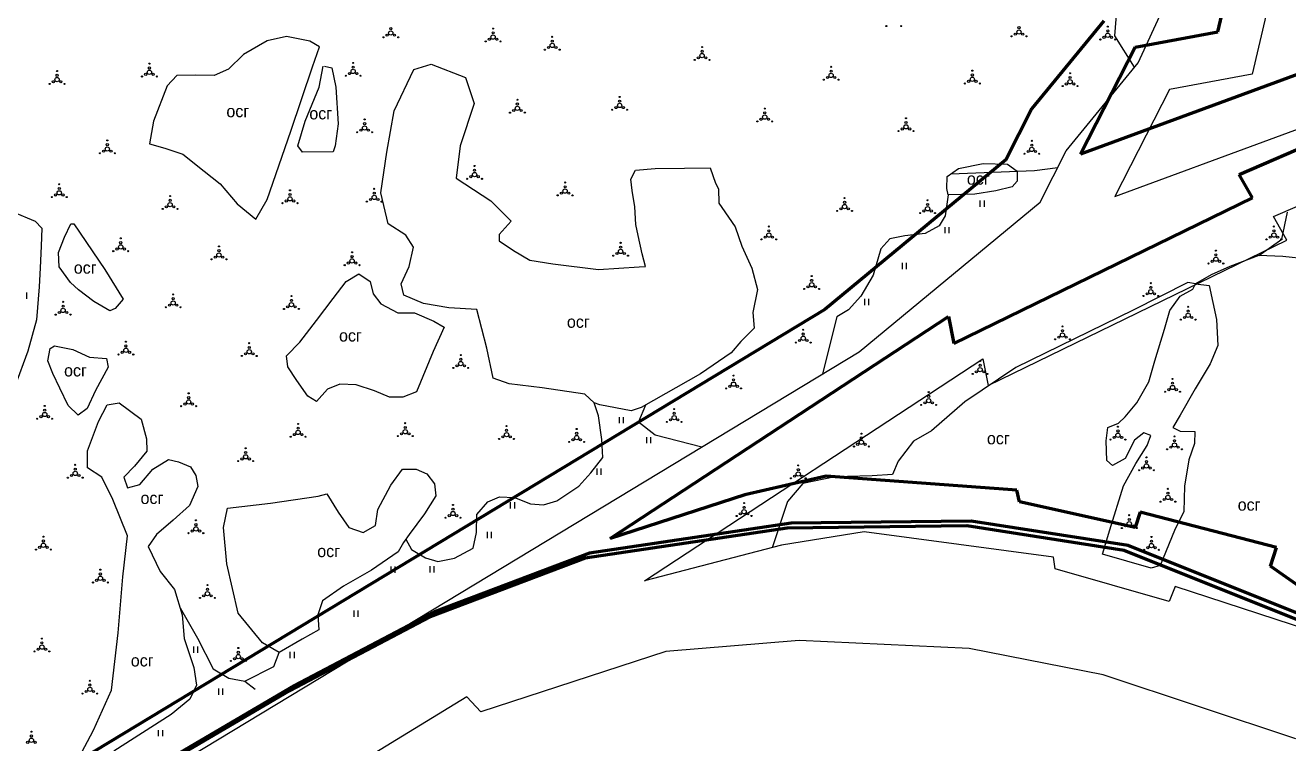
# Model space of a CAD drawing. Header units: millimetres. Extents: x 1378883 to 1389513, y 5662980 to 5673292.
# Drawn here: x 1379987 to 1380724, y 5669443 to 5669863 of the extents above; entities that cross this region are included whole.
import ezdxf

# ---------------------------------------------------------------- set-up
doc = ezdxf.new("R2010")
doc.units = ezdxf.units.MM
doc.layers.add('_5Інше', color=252, linetype='Continuous', lineweight=25)
for name, color, linetype in [('вулиці', 7, 'Continuous'), ('ВулНазва', 7, 'Continuous'), ('КартаСкан', 252, 'Continuous'), ('межа по генплану', 7, 'Continuous'), ('район', 6, 'Continuous')]:
    doc.layers.add(name, color=color, linetype=linetype)
picture_1 = doc.add_image_def('image1.tif', size_in_pixel=(29607, 29619))

# ---------------------------------------------------------------- blocks, each defined once
blk = doc.blocks.new('ЛвЗд')
at = {"layer": '_5Інше', "color": 204, "linetype": 'Continuous'}
for points in [[(43805, 27740), (43778.304, 27628.895)], [(43711.676, 27635.848), (43756.124, 27730.869)], [(43669.485, 27584.824), (43711.676, 27635.848)], [(43697.596, 27557.943), (43886.079, 27626.153)], [(43778.304, 27628.895), (43729.906, 27620.294)], [(43729.906, 27620.294), (43697.596, 27557.943)], [(43790.224, 27545.67), (43942, 27610)], [(43654.064, 27554.924), (43669.485, 27584.824)], [(43547.933, 27468.27), (43654.064, 27554.924)], [(43797.962, 27531.943), (43790.224, 27545.67)], [(43623, 27448), (43797.962, 27531.943)], [(42747.277, 26990.674), (43547.933, 27468.27)], [(43421.619, 27335.262), (43619.963, 27463.677)], [(43619.963, 27463.677), (43623, 27448)], [(43550.062, 27363.153), (43501.856, 27355.539)], [(43660.555, 27347.657), (43550.062, 27363.153)], [(43501.856, 27355.539), (43421.619, 27335.262)], [(43661.574, 27340.773), (43660.555, 27347.657)], [(43727.969, 27321.342), (43661.574, 27340.773)], [(43731.602, 27330.166), (43727.969, 27321.342)], [(43809.546, 27304.251), (43731.602, 27330.166)], [(43511.888, 27299.942), (43433.898, 27293.9)], [(43611.006, 27294.673), (43511.888, 27299.942)], [(43433.898, 27293.9), (43325.647, 27259.345)], [(43689.204, 27278.74), (43611.006, 27294.673)], [(43801.483, 27240.789), (43689.204, 27278.74)], [(43317.59, 27268.207), (43144.135, 27163.466)], [(43325.647, 27259.345), (43317.59, 27268.207)]]:
    blk.add_lwpolyline(points, dxfattribs=at)

msp = doc.modelspace()

# ---------------------------------------------------------------- linework, layer by layer
at = {"layer": 'вулиці', "color": 7}
for p, q in [((1380544.26, 5669756.82), (1380544.26, 5669760.42)), ((1380546.66, 5669756.82), (1380546.66, 5669760.42)), ((1380523.77, 5669741.38), (1380523.77, 5669744.98)), ((1380526.17, 5669741.38), (1380526.17, 5669744.98)), ((1380498.75, 5669720.4), (1380498.75, 5669724)), ((1380501.15, 5669720.4), (1380501.15, 5669724)), ((1379987.49, 5669703.13), (1379987.49, 5669706.73)), ((1380476.83, 5669699.42), (1380476.83, 5669703.02)), ((1380479.23, 5669699.42), (1380479.23, 5669703.02)), ((1380333.52, 5669630.44), (1380333.52, 5669634.04)), ((1380335.92, 5669630.44), (1380335.92, 5669634.04)), ((1380349.53, 5669618.82), (1380349.53, 5669622.42)), ((1380351.93, 5669618.82), (1380351.93, 5669622.42)), ((1380320.49, 5669600.42), (1380320.49, 5669604.02)), ((1380322.89, 5669600.42), (1380322.89, 5669604.02)), ((1380270, 5669580.69), (1380270, 5669584.29)), ((1380272.4, 5669580.69), (1380272.4, 5669584.29)), ((1380256.47, 5669563.38), (1380256.47, 5669566.98)), ((1380258.87, 5669563.38), (1380258.87, 5669566.98)), ((1380200.17, 5669543.14), (1380200.17, 5669546.74)), ((1380202.57, 5669543.14), (1380202.57, 5669546.74)), ((1380222.95, 5669543.38), (1380222.95, 5669546.98)), ((1380225.35, 5669543.38), (1380225.35, 5669546.98)), ((1380178.57, 5669517.54), (1380178.57, 5669521.14)), ((1380180.97, 5669517.54), (1380180.97, 5669521.14)), ((1380084.93, 5669496.5), (1380084.93, 5669500.1)), ((1380087.33, 5669496.5), (1380087.33, 5669500.1)), ((1380141.31, 5669493.35), (1380141.31, 5669496.95)), ((1380143.71, 5669493.35), (1380143.71, 5669496.95)), ((1380099.63, 5669472.01), (1380099.63, 5669475.61)), ((1380102.03, 5669472.01), (1380102.03, 5669475.61)), ((1380064.47, 5669447.75), (1380064.47, 5669451.35)), ((1380066.87, 5669447.75), (1380066.87, 5669451.35))]:
    msp.add_line(p, q, dxfattribs=at)
at = {"layer": 'вулиці', "color": 7, "lineweight": -2}
for points in [[(1380634.32, 5669838.26), (1380622.83, 5669856.62), (1380623.93, 5669871.18), (1380623.38, 5669884.09), (1380620.91, 5669903.32), (1380622.01, 5669920.63), (1380628.06, 5669935.46), (1380637.96, 5669938.48), (1380651.71, 5669939.86), (1380680.06, 5669935.61)], [(1380069.4, 5669827.46), (1380061.53, 5669806.84), (1380059.09, 5669793.55), (1380068.05, 5669791.11), (1380078.64, 5669787.58), (1380091.13, 5669777.54), (1380100.36, 5669770.22), (1380110.41, 5669758.55), (1380121.27, 5669749.6), (1380127.79, 5669761), (1380141.64, 5669800.87), (1380154.41, 5669838.58), (1380158.48, 5669850.25), (1380152.78, 5669853.5), (1380139.2, 5669856.22), (1380127.79, 5669853.77), (1380113.94, 5669845.64), (1380105.25, 5669837.23), (1380096.83, 5669833.43), (1380086.24, 5669833.7), (1380075.11, 5669833.43), (1380069.4, 5669827.46)], [(1380161.23, 5669838.84), (1380165.58, 5669838.02), (1380168.02, 5669826.63), (1380169.38, 5669805.2), (1380167.48, 5669792.45), (1380166.39, 5669788.92), (1380148.47, 5669788.65), (1380145.75, 5669792.45), (1380150.1, 5669806.83), (1380158.24, 5669826.63), (1380160.55, 5669838.96)], [(1380208.91, 5669562.84), (1380212.21, 5669556.84), (1380220.29, 5669551.92), (1380227.49, 5669549.82), (1380237.15, 5669551.75), (1380248.21, 5669557.54), (1380250.14, 5669566.66), (1380250.32, 5669577.18), (1380256.64, 5669584.55), (1380263.49, 5669587.53), (1380272.27, 5669587.01), (1380281.58, 5669583.5), (1380289.3, 5669582.8), (1380297.03, 5669585.25), (1380309.91, 5669593.75), (1380316.76, 5669601.47), (1380323.79, 5669610.42), (1380323.26, 5669620.94), (1380321.33, 5669634.8), (1380318.87, 5669642.34), (1380313.43, 5669647.48), (1380288.38, 5669651.16), (1380269.22, 5669653.37), (1380259.88, 5669656.81), (1380256.2, 5669674.23), (1380250.29, 5669696.88), (1380233.84, 5669697.86), (1380219.1, 5669700.32), (1380207.56, 5669705.22), (1380206.08, 5669711.85), (1380210.75, 5669721.91), (1380213.2, 5669733.2), (1380208.78, 5669740.31), (1380198.44, 5669746.91), (1380194.26, 5669765.01), (1380197.74, 5669788.69), (1380201.93, 5669812.84), (1380213.43, 5669836.87), (1380223.53, 5669840), (1380243.75, 5669832.34), (1380248.63, 5669817.02), (1380240.61, 5669792.3), (1380238.17, 5669773.5), (1380258.39, 5669760.28), (1380270.23, 5669748.44), (1380270.23, 5669748.44), (1380263.35, 5669740.65), (1380263.35, 5669736.86), (1380271.66, 5669731.26), (1380281.24, 5669725.67), (1380294.61, 5669723.5), (1380321.36, 5669720.25), (1380345.03, 5669721.69), (1380348.83, 5669721.87), (1380346.84, 5669729.28), (1380344.49, 5669740.11), (1380343.05, 5669746.43), (1380342.52, 5669756.83), (1380341.07, 5669766.22), (1380340.17, 5669772.89), (1380342.88, 5669778.13), (1380354.45, 5669779.21), (1380371.62, 5669779.39), (1380386.44, 5669779.57), (1380389.69, 5669770.55), (1380391.32, 5669767.3), (1380391.5, 5669758.99), (1380393.3, 5669756.47), (1380401.13, 5669745.2), (1380404.92, 5669733.83), (1380410.88, 5669721.01), (1380414.14, 5669708.55), (1380411.43, 5669695.19), (1380412.18, 5669685.87), (1380404.4, 5669678.11), (1380398.8, 5669671.61), (1380380.91, 5669659.33), (1380346.18, 5669639.59), (1380340.4, 5669637.78), (1380322.15, 5669641.21), (1380318.87, 5669642.34)], [(1380524.9, 5669774.49), (1380531.58, 5669779.21), (1380545.91, 5669782.14), (1380560.08, 5669781.65), (1380565.78, 5669777.58), (1380565.78, 5669771.73), (1380562.85, 5669768.47), (1380553.4, 5669766.19), (1380541.02, 5669764.24), (1380525.55, 5669763.75), (1380524.74, 5669767.5), (1380524.9, 5669774.49)], [(1380526.98, 5669775.96), (1380575.88, 5669778), (1380589.52, 5669779.74)], [(1380525.55, 5669763.75), (1380523.76, 5669751.55), (1380520.34, 5669745.7), (1380512.04, 5669741.14), (1380500.15, 5669739.84), (1380491.35, 5669738.05), (1380486.14, 5669732.36), (1380481.72, 5669716.93), (1380474.55, 5669704.73), (1380467.39, 5669696.59), (1380460.55, 5669692.52), (1380452.12, 5669659.24)], [(1379979.32, 5669753.92), (1379992.35, 5669748.34), (1379996.34, 5669744.36), (1379995.81, 5669733.73), (1379995.28, 5669721.25), (1379994.74, 5669710.1), (1379993.2, 5669690.8), (1379988.16, 5669672.58), (1379980.48, 5669651.96)], [(1380706.99, 5669728.38), (1380720.3, 5669737.99), (1380723.64, 5669753.74)], [(1380015.05, 5669746.86), (1380033.09, 5669720.21), (1380043.85, 5669702.95), (1380039, 5669697.5), (1380035.97, 5669695.98), (1380026.57, 5669701.58), (1380017.63, 5669708.25), (1380012.93, 5669712.64), (1380006.41, 5669721.72), (1380005.95, 5669730.2), (1380009.44, 5669739.13), (1380013.23, 5669746.86), (1380015.05, 5669746.86)], [(1380819.15, 5669726.23), (1380808.98, 5669733.01), (1380801.53, 5669731.47), (1380788.03, 5669726.97), (1380776.87, 5669723.25), (1380757.78, 5669723.1), (1380735.6, 5669726.2), (1380720.95, 5669727.76), (1380706.99, 5669728.38), (1380689.92, 5669722.02), (1380679.06, 5669717.06), (1380669.92, 5669711.84)], [(1380194.13, 5669700.15), (1380204.18, 5669694.95), (1380213.85, 5669694.95), (1380225.19, 5669690.12), (1380231.14, 5669686.59), (1380224.82, 5669672.28), (1380214.96, 5669648.87), (1380207.15, 5669645.72), (1380199.34, 5669645.72), (1380190.6, 5669649.43), (1380179.81, 5669652.78), (1380170.33, 5669653.33), (1380163.07, 5669650.36), (1380156.56, 5669643.12), (1380151.54, 5669646.27), (1380145.22, 5669655.38), (1380139.83, 5669663.37), (1380139.08, 5669669.87), (1380146.89, 5669677.86), (1380156.56, 5669690.49), (1380166.42, 5669703.31), (1380174.05, 5669713.16), (1380181.3, 5669717.62), (1380188, 5669713.16), (1380189.67, 5669705.91), (1380194.13, 5669700.15)], [(1380669.92, 5669711.84), (1380665.52, 5669712.58), (1380633.59, 5669696.43), (1380564.93, 5669663.01), (1380535.26, 5669642.97), (1380515.72, 5669626.11), (1380505.28, 5669619.97), (1380496.27, 5669608.32), (1380493, 5669600.55), (1380481.13, 5669599.73), (1380459.43, 5669599.11), (1380440.61, 5669595.23), (1380431.6, 5669584.8), (1380422.74, 5669557.82)], [(1380669.92, 5669711.84), (1380677.94, 5669710.91), (1380682.14, 5669691.08), (1380682.9, 5669675.83), (1380678.51, 5669665.15), (1380669.82, 5669650.5), (1380660.93, 5669635.18), (1380656.64, 5669627.98), (1380660.93, 5669625.84), (1380669.52, 5669625.69), (1380669.36, 5669618.64), (1380665.99, 5669609.14), (1380663.54, 5669593.73), (1380663.08, 5669578.87), (1380657.71, 5669567.85), (1380649.38, 5669547.47), (1380644.01, 5669545.85), (1380615.67, 5669553.96)], [(1380615.67, 5669553.96), (1380615.67, 5669553.96), (1380619.99, 5669568.29), (1380627.91, 5669594.01), (1380635.07, 5669606.91), (1380641.76, 5669617.48), (1380643.78, 5669623.23), (1380639.74, 5669624.78), (1380634.29, 5669620.59), (1380628.85, 5669609.86), (1380621.54, 5669605.82), (1380618.11, 5669608.78), (1380617.8, 5669620.12), (1380618.74, 5669628.05), (1380624.96, 5669630.53), (1380628.85, 5669634.26), (1380635.7, 5669642.29), (1380642.7, 5669654.56), (1380646.27, 5669666.84), (1380651.73, 5669685.42), (1380654.84, 5669696.3), (1380661.06, 5669704.69), (1380668.37, 5669708.74), (1380669.92, 5669711.84)], [(1380003.69, 5669675.55), (1380014.3, 5669673.56), (1380024.14, 5669669.1), (1380033.98, 5669668.18), (1380035.06, 5669663.27), (1380027.52, 5669649.6), (1380022.76, 5669639), (1380017.53, 5669635.16), (1380011.68, 5669640.84), (1380006.76, 5669650.98), (1380002.77, 5669659.43), (1379999.84, 5669666.8), (1380001.07, 5669674.02), (1380003.69, 5669675.55)], [(1380017.85, 5669435.04), (1380026.43, 5669451.38), (1380036.9, 5669474.55), (1380040.92, 5669508.04), (1380043.6, 5669540.72), (1380046.29, 5669564.73), (1380037.71, 5669585.89), (1380031.27, 5669599.02), (1380022.96, 5669604.38), (1380022.96, 5669614.29), (1380029.39, 5669631.44), (1380034.49, 5669641.23), (1380041.46, 5669642.3), (1380054.34, 5669632.92), (1380057.29, 5669621.4), (1380057.56, 5669614.17), (1380050.32, 5669605.33), (1380044.15, 5669598.9), (1380046.29, 5669592.74), (1380046.29, 5669592.74), (1380053.53, 5669594.61), (1380061.04, 5669603.72), (1380070.16, 5669609.35), (1380076.06, 5669608.01), (1380083.04, 5669605.06), (1380086.25, 5669599.97), (1380087.33, 5669593.54), (1380082.53, 5669582.41), (1380072.88, 5669573.84), (1380063.22, 5669565.53), (1380058.39, 5669558.57), (1380065.37, 5669543.83), (1380073.68, 5669533.38), (1380078.26, 5669518.52), (1380079.47, 5669504.74), (1380085.04, 5669487.81), (1380086.49, 5669477.65), (1380082.62, 5669469.42), (1380071.71, 5669460.36), (1380038.3, 5669439.08)], [(1380348.72, 5669641.03), (1380348.72, 5669641.03), (1380344.74, 5669631.28), (1380354.32, 5669623.7), (1380381.69, 5669616.66)], [(1380114.87, 5669479.91), (1380131.81, 5669488.46), (1380134.86, 5669496.58), (1380125.04, 5669502.33), (1380110.82, 5669519.59), (1380104.38, 5669548.34), (1380102.35, 5669569.65), (1380104.72, 5669580.82), (1380129.78, 5669583.86), (1380157.55, 5669587.92), (1380162.63, 5669589.28), (1380169.4, 5669578.45), (1380175.5, 5669569.65), (1380183.96, 5669566.61), (1380191.08, 5669570.67), (1380192.43, 5669580.14), (1380200.05, 5669594.39), (1380206.83, 5669603.56), (1380214.92, 5669603.56), (1380221.04, 5669600.94), (1380225.63, 5669595.04), (1380226.28, 5669588.05), (1380219.73, 5669577.57), (1380210.77, 5669565.56), (1380207.49, 5669560.76), (1380204.43, 5669555.3), (1380188.8, 5669544.67), (1380172.47, 5669535.37), (1380160.18, 5669526.78), (1380157.37, 5669518.53), (1380158.07, 5669509.94), (1380148.24, 5669504.5), (1380134.86, 5669496.58)], [(1380076.96, 5669522.75), (1380087.1, 5669504.94), (1380096.25, 5669487.02), (1380105.39, 5669481.6), (1380114.87, 5669479.91), (1380120.86, 5669475.13)]]:
    msp.add_lwpolyline(points, dxfattribs=at)
at = {"layer": 'вулиці', "color": 7}
for centre, radius in [((1380200.04, 5669858.25), 1.25), ((1380200.04, 5669860.75), 0.625), ((1380259.77, 5669860.86), 0.312), ((1380489.4, 5669862.3), 0.312), ((1380498.06, 5669862.3), 0.312), ((1380566.85, 5669858.83), 1.25), ((1380566.85, 5669861.33), 0.625), ((1380618.7, 5669859.47), 0.625), ((1380618.7, 5669861.97), 0.312), ((1380195.71, 5669855.75), 0.312), ((1380197.87, 5669857), 0.625), ((1380202.2, 5669857), 0.625), ((1380204.37, 5669855.75), 0.312), ((1380255.44, 5669853.36), 0.312), ((1380257.6, 5669854.61), 0.625), ((1380259.77, 5669855.86), 1.25), ((1380259.77, 5669858.36), 0.625), ((1380261.93, 5669854.61), 0.625), ((1380264.1, 5669853.36), 0.312), ((1380294.32, 5669851.01), 1.25), ((1380294.32, 5669853.51), 0.625), ((1380294.32, 5669856.01), 0.312), ((1380562.52, 5669856.33), 0.312), ((1380564.68, 5669857.58), 0.625), ((1380569.01, 5669857.58), 0.625), ((1380571.18, 5669856.33), 0.312), ((1380614.37, 5669854.47), 0.312), ((1380616.53, 5669855.72), 0.625), ((1380618.7, 5669856.97), 1.25), ((1380620.86, 5669855.72), 0.625), ((1380623.03, 5669854.47), 0.312), ((1380289.99, 5669848.51), 0.312), ((1380292.15, 5669849.76), 0.625), ((1380296.48, 5669849.76), 0.625), ((1380298.65, 5669848.51), 0.312), ((1380381.82, 5669845.05), 1.25), ((1380381.82, 5669847.55), 0.625), ((1380381.82, 5669850.05), 0.312), ((1380059.09, 5669837.86), 0.625), ((1380059.09, 5669840.36), 0.312), ((1380178.06, 5669838.31), 0.625), ((1380178.06, 5669840.81), 0.312), ((1380377.49, 5669842.55), 0.312), ((1380379.65, 5669843.8), 0.625), ((1380383.98, 5669843.8), 0.625), ((1380386.15, 5669842.55), 0.312), ((1380457.17, 5669838.49), 0.312), ((1380003, 5669829.8), 0.625), ((1380005.17, 5669831.05), 1.25), ((1380005.17, 5669833.55), 0.625), ((1380005.17, 5669836.05), 0.312), ((1380007.33, 5669829.8), 0.625), ((1380054.76, 5669832.86), 0.312), ((1380056.93, 5669834.11), 0.625), ((1380059.09, 5669835.36), 1.25), ((1380061.26, 5669834.11), 0.625), ((1380063.42, 5669832.86), 0.312), ((1380173.73, 5669833.31), 0.312), ((1380175.89, 5669834.56), 0.625), ((1380178.06, 5669835.81), 1.25), ((1380180.22, 5669834.56), 0.625), ((1380182.39, 5669833.31), 0.312), ((1380452.84, 5669830.99), 0.312), ((1380455.01, 5669832.24), 0.625), ((1380457.17, 5669833.49), 1.25), ((1380457.17, 5669835.99), 0.625), ((1380459.34, 5669832.24), 0.625), ((1380461.5, 5669830.99), 0.312), ((1380537.45, 5669830.01), 0.625), ((1380539.61, 5669831.26), 1.25), ((1380539.61, 5669833.76), 0.625), ((1380539.61, 5669836.26), 0.312), ((1380541.78, 5669830.01), 0.625), ((1380596.69, 5669829.77), 1.25), ((1380596.69, 5669832.27), 0.625), ((1380596.69, 5669834.77), 0.312), ((1380000.84, 5669828.55), 0.312), ((1380009.5, 5669828.55), 0.312), ((1380535.28, 5669828.76), 0.312), ((1380543.94, 5669828.76), 0.312), ((1380592.36, 5669827.27), 0.312), ((1380594.52, 5669828.52), 0.625), ((1380598.85, 5669828.52), 0.625), ((1380601.02, 5669827.27), 0.312), ((1380273.96, 5669814.27), 1.25), ((1380273.96, 5669816.77), 0.625), ((1380273.96, 5669819.27), 0.312), ((1380331.5, 5669814.72), 0.625), ((1380333.67, 5669815.97), 1.25), ((1380333.67, 5669818.47), 0.625), ((1380333.67, 5669820.97), 0.312), ((1380335.83, 5669814.72), 0.625), ((1380184.76, 5669807.81), 0.312), ((1380269.63, 5669811.77), 0.312), ((1380271.79, 5669813.02), 0.625), ((1380276.12, 5669813.02), 0.625), ((1380278.29, 5669811.77), 0.312), ((1380329.34, 5669813.47), 0.312), ((1380338, 5669813.47), 0.312), ((1380416.23, 5669807.91), 0.625), ((1380418.4, 5669809.16), 1.25), ((1380418.4, 5669811.66), 0.625), ((1380418.4, 5669814.16), 0.312), ((1380420.57, 5669807.91), 0.625), ((1380500.86, 5669808.48), 0.312), ((1380180.43, 5669800.31), 0.312), ((1380182.59, 5669801.56), 0.625), ((1380184.76, 5669802.81), 1.25), ((1380184.76, 5669805.31), 0.625), ((1380186.92, 5669801.56), 0.625), ((1380189.09, 5669800.31), 0.312), ((1380414.07, 5669806.66), 0.312), ((1380422.73, 5669806.66), 0.312), ((1380496.53, 5669800.98), 0.312), ((1380498.69, 5669802.23), 0.625), ((1380500.86, 5669803.48), 1.25), ((1380500.86, 5669805.98), 0.625), ((1380503.02, 5669802.23), 0.625), ((1380505.19, 5669800.98), 0.312), ((1380034.5, 5669793.04), 0.625), ((1380034.5, 5669795.54), 0.312), ((1380574.33, 5669792.79), 0.625), ((1380574.33, 5669795.29), 0.312), ((1380030.17, 5669788.04), 0.312), ((1380032.34, 5669789.29), 0.625), ((1380034.5, 5669790.54), 1.25), ((1380036.67, 5669789.29), 0.625), ((1380038.83, 5669788.04), 0.312), ((1380570, 5669787.79), 0.312), ((1380572.17, 5669789.04), 0.625), ((1380574.33, 5669790.29), 1.25), ((1380576.5, 5669789.04), 0.625), ((1380578.66, 5669787.79), 0.312), ((1380248.94, 5669778.14), 0.625), ((1380248.94, 5669780.64), 0.312), ((1380244.61, 5669773.14), 0.312), ((1380246.77, 5669774.39), 0.625), ((1380248.94, 5669775.64), 1.25), ((1380251.1, 5669774.39), 0.625), ((1380253.27, 5669773.14), 0.312), ((1380301.82, 5669770.98), 0.312), ((1380004.28, 5669763.7), 0.625), ((1380006.45, 5669764.95), 1.25), ((1380006.45, 5669767.45), 0.625), ((1380006.45, 5669769.95), 0.312), ((1380008.61, 5669763.7), 0.625), ((1380071.16, 5669763.06), 0.312), ((1380141.19, 5669763.94), 0.625), ((1380141.19, 5669766.44), 0.312), ((1380190.37, 5669762.3), 1.25), ((1380190.37, 5669764.8), 0.625), ((1380190.37, 5669767.3), 0.312), ((1380297.49, 5669763.48), 0.312), ((1380299.66, 5669764.73), 0.625), ((1380301.82, 5669765.98), 1.25), ((1380301.82, 5669768.48), 0.625), ((1380303.99, 5669764.73), 0.625), ((1380306.15, 5669763.48), 0.312), ((1380002.12, 5669762.45), 0.312), ((1380010.78, 5669762.45), 0.312), ((1380068.99, 5669756.81), 0.625), ((1380071.16, 5669758.06), 1.25), ((1380071.16, 5669760.56), 0.625), ((1380073.32, 5669756.81), 0.625), ((1380136.86, 5669758.94), 0.312), ((1380139.02, 5669760.19), 0.625), ((1380141.19, 5669761.44), 1.25), ((1380143.35, 5669760.19), 0.625), ((1380145.52, 5669758.94), 0.312), ((1380186.04, 5669759.8), 0.312), ((1380188.2, 5669761.05), 0.625), ((1380192.53, 5669761.05), 0.625), ((1380194.7, 5669759.8), 0.312), ((1380462.87, 5669755.65), 0.625), ((1380465.03, 5669756.9), 1.25), ((1380465.03, 5669759.4), 0.625), ((1380465.03, 5669761.9), 0.312), ((1380467.2, 5669755.65), 0.625), ((1380513.48, 5669755.64), 1.25), ((1380513.48, 5669758.14), 0.625), ((1380513.48, 5669760.64), 0.312), ((1380066.83, 5669755.56), 0.312), ((1380075.49, 5669755.56), 0.312), ((1380460.7, 5669754.4), 0.312), ((1380469.36, 5669754.4), 0.312), ((1380509.15, 5669753.14), 0.312), ((1380511.32, 5669754.39), 0.625), ((1380515.65, 5669754.39), 0.625), ((1380517.82, 5669753.14), 0.312), ((1380420.79, 5669740.3), 1.25), ((1380420.79, 5669742.8), 0.625), ((1380420.79, 5669745.3), 0.312), ((1380715.71, 5669740.31), 1.25), ((1380715.71, 5669742.81), 0.625), ((1380715.71, 5669745.31), 0.312), ((1380042.33, 5669733.4), 1.25), ((1380042.33, 5669735.9), 0.625), ((1380042.33, 5669738.4), 0.312), ((1380099.7, 5669733.66), 0.312), ((1380334.24, 5669733.26), 0.625), ((1380334.24, 5669735.76), 0.312), ((1380416.46, 5669737.8), 0.312), ((1380418.63, 5669739.05), 0.625), ((1380422.96, 5669739.05), 0.625), ((1380425.12, 5669737.8), 0.312), ((1380711.38, 5669737.81), 0.312), ((1380713.55, 5669739.06), 0.625), ((1380717.88, 5669739.06), 0.625), ((1380720.04, 5669737.81), 0.312), ((1380038, 5669730.9), 0.312), ((1380040.16, 5669732.15), 0.625), ((1380044.49, 5669732.15), 0.625), ((1380046.66, 5669730.9), 0.312), ((1380095.37, 5669726.16), 0.312), ((1380097.54, 5669727.41), 0.625), ((1380099.7, 5669728.66), 1.25), ((1380099.7, 5669731.16), 0.625), ((1380101.87, 5669727.41), 0.625), ((1380104.03, 5669726.16), 0.312), ((1380177.43, 5669725.24), 1.25), ((1380177.43, 5669727.74), 0.625), ((1380177.43, 5669730.24), 0.312), ((1380329.91, 5669728.26), 0.312), ((1380332.07, 5669729.51), 0.625), ((1380334.24, 5669730.76), 1.25), ((1380336.4, 5669729.51), 0.625), ((1380338.57, 5669728.26), 0.312), ((1380681.83, 5669726.22), 1.25), ((1380681.83, 5669728.72), 0.625), ((1380681.83, 5669731.22), 0.312), ((1380173.1, 5669722.74), 0.312), ((1380175.26, 5669723.99), 0.625), ((1380179.59, 5669723.99), 0.625), ((1380181.76, 5669722.74), 0.312), ((1380677.5, 5669723.72), 0.312), ((1380679.66, 5669724.97), 0.625), ((1380683.99, 5669724.97), 0.625), ((1380686.16, 5669723.72), 0.312), ((1380445.81, 5669711.33), 1.25), ((1380445.81, 5669713.83), 0.625), ((1380445.81, 5669716.33), 0.312), ((1380643.83, 5669712.24), 0.312), ((1380072.96, 5669705.65), 0.312), ((1380142.01, 5669704.66), 0.312), ((1380441.48, 5669708.83), 0.312), ((1380443.65, 5669710.08), 0.625), ((1380447.98, 5669710.08), 0.625), ((1380450.14, 5669708.83), 0.312), ((1380639.5, 5669704.74), 0.312), ((1380641.67, 5669705.99), 0.625), ((1380643.83, 5669707.24), 1.25), ((1380643.83, 5669709.74), 0.625), ((1380646, 5669705.99), 0.625), ((1380648.16, 5669704.74), 0.312), ((1380008.68, 5669696.34), 1.25), ((1380008.68, 5669698.84), 0.625), ((1380008.68, 5669701.34), 0.312), ((1380068.63, 5669698.15), 0.312), ((1380070.79, 5669699.4), 0.625), ((1380072.96, 5669700.65), 1.25), ((1380072.96, 5669703.15), 0.625), ((1380075.12, 5669699.4), 0.625), ((1380077.29, 5669698.15), 0.312), ((1380137.68, 5669697.16), 0.312), ((1380139.85, 5669698.41), 0.625), ((1380142.01, 5669699.66), 1.25), ((1380142.01, 5669702.16), 0.625), ((1380144.18, 5669698.41), 0.625), ((1380146.34, 5669697.16), 0.312), ((1380665.64, 5669698.43), 0.312), ((1380004.35, 5669693.84), 0.312), ((1380006.52, 5669695.09), 0.625), ((1380010.85, 5669695.09), 0.625), ((1380013.01, 5669693.84), 0.312), ((1380661.31, 5669690.93), 0.312), ((1380663.47, 5669692.18), 0.625), ((1380665.64, 5669693.43), 1.25), ((1380665.64, 5669695.93), 0.625), ((1380667.8, 5669692.18), 0.625), ((1380669.97, 5669690.93), 0.312), ((1380440.87, 5669682.54), 0.625), ((1380440.87, 5669685.04), 0.312), ((1380592.25, 5669681.95), 1.25), ((1380592.25, 5669684.45), 0.625), ((1380592.25, 5669686.95), 0.312), ((1380045.35, 5669675.57), 0.625), ((1380045.35, 5669678.07), 0.312), ((1380117.39, 5669674.71), 0.625), ((1380117.39, 5669677.21), 0.312), ((1380436.54, 5669677.54), 0.312), ((1380438.7, 5669678.79), 0.625), ((1380440.87, 5669680.04), 1.25), ((1380443.04, 5669678.79), 0.625), ((1380445.2, 5669677.54), 0.312), ((1380587.92, 5669679.45), 0.312), ((1380590.08, 5669680.7), 0.625), ((1380594.41, 5669680.7), 0.625), ((1380596.58, 5669679.45), 0.312), ((1380041.02, 5669670.57), 0.312), ((1380043.18, 5669671.82), 0.625), ((1380045.35, 5669673.07), 1.25), ((1380047.51, 5669671.82), 0.625), ((1380049.68, 5669670.57), 0.312), ((1380113.06, 5669669.71), 0.312), ((1380115.23, 5669670.96), 0.625), ((1380117.39, 5669672.21), 1.25), ((1380119.56, 5669670.96), 0.625), ((1380121.72, 5669669.71), 0.312), ((1380240.9, 5669667.75), 0.625), ((1380240.9, 5669670.25), 0.312), ((1380236.57, 5669662.75), 0.312), ((1380238.73, 5669664), 0.625), ((1380240.9, 5669665.25), 1.25), ((1380243.06, 5669664), 0.625), ((1380245.23, 5669662.75), 0.312), ((1380541.98, 5669660.49), 0.625), ((1380544.14, 5669661.74), 1.25), ((1380544.14, 5669664.24), 0.625), ((1380544.14, 5669666.74), 0.312), ((1380546.31, 5669660.49), 0.625), ((1380400.19, 5669653.26), 1.25), ((1380400.19, 5669655.76), 0.625), ((1380400.19, 5669658.26), 0.312), ((1380539.81, 5669659.24), 0.312), ((1380548.47, 5669659.24), 0.312), ((1380656.52, 5669653.82), 0.625), ((1380656.52, 5669656.32), 0.312), ((1380082.02, 5669645.41), 0.625), ((1380082.02, 5669647.91), 0.312), ((1380395.86, 5669650.76), 0.312), ((1380398.03, 5669652.01), 0.625), ((1380402.36, 5669652.01), 0.625), ((1380404.52, 5669650.76), 0.312), ((1380514.12, 5669646.14), 0.625), ((1380514.12, 5669648.64), 0.312), ((1380652.19, 5669648.82), 0.312), ((1380654.36, 5669650.07), 0.625), ((1380656.52, 5669651.32), 1.25), ((1380658.69, 5669650.07), 0.625), ((1380660.85, 5669648.82), 0.312), ((1379997.94, 5669638.06), 0.625), ((1379997.94, 5669640.56), 0.312), ((1380077.69, 5669640.41), 0.312), ((1380079.85, 5669641.66), 0.625), ((1380082.02, 5669642.91), 1.25), ((1380084.18, 5669641.66), 0.625), ((1380086.35, 5669640.41), 0.312), ((1380365.51, 5669638.72), 0.312), ((1380509.79, 5669641.14), 0.312), ((1380511.95, 5669642.39), 0.625), ((1380514.12, 5669643.64), 1.25), ((1380516.28, 5669642.39), 0.625), ((1380518.45, 5669641.14), 0.312), ((1379993.61, 5669633.06), 0.312), ((1379995.78, 5669634.31), 0.625), ((1379997.94, 5669635.56), 1.25), ((1380000.11, 5669634.31), 0.625), ((1380002.27, 5669633.06), 0.312), ((1380208.48, 5669630.48), 0.312), ((1380361.18, 5669631.22), 0.312), ((1380363.34, 5669632.47), 0.625), ((1380365.51, 5669633.72), 1.25), ((1380365.51, 5669636.22), 0.625), ((1380367.67, 5669632.47), 0.625), ((1380369.84, 5669631.22), 0.312), ((1380143.75, 5669623.83), 0.625), ((1380145.92, 5669625.08), 1.25), ((1380145.92, 5669627.58), 0.625), ((1380145.92, 5669630.08), 0.312), ((1380148.08, 5669623.83), 0.625), ((1380204.15, 5669622.98), 0.312), ((1380206.32, 5669624.23), 0.625), ((1380208.48, 5669625.48), 1.25), ((1380208.48, 5669627.98), 0.625), ((1380210.65, 5669624.23), 0.625), ((1380212.81, 5669622.98), 0.312), ((1380265.46, 5669622.53), 0.625), ((1380267.62, 5669623.78), 1.25), ((1380267.62, 5669626.28), 0.625), ((1380267.62, 5669628.78), 0.312), ((1380269.79, 5669622.53), 0.625), ((1380308.57, 5669622.07), 1.25), ((1380308.57, 5669624.57), 0.625), ((1380308.57, 5669627.07), 0.312), ((1380474.84, 5669624.36), 0.312), ((1380624.63, 5669623.43), 1.25), ((1380624.63, 5669625.93), 0.625), ((1380624.63, 5669628.43), 0.312), ((1380115.29, 5669615.85), 0.312), ((1380141.59, 5669622.58), 0.312), ((1380150.25, 5669622.58), 0.312), ((1380263.29, 5669621.28), 0.312), ((1380271.95, 5669621.28), 0.312), ((1380304.24, 5669619.57), 0.312), ((1380306.4, 5669620.82), 0.625), ((1380310.73, 5669620.82), 0.625), ((1380312.9, 5669619.57), 0.312), ((1380470.51, 5669616.86), 0.312), ((1380472.67, 5669618.11), 0.625), ((1380474.84, 5669619.36), 1.25), ((1380474.84, 5669621.86), 0.625), ((1380477, 5669618.11), 0.625), ((1380479.17, 5669616.86), 0.312), ((1380620.3, 5669620.93), 0.312), ((1380622.46, 5669622.18), 0.625), ((1380626.79, 5669622.18), 0.625), ((1380628.96, 5669620.93), 0.312), ((1380655.5, 5669616.49), 0.625), ((1380657.66, 5669617.74), 1.25), ((1380657.66, 5669620.24), 0.625), ((1380657.66, 5669622.74), 0.312), ((1380659.83, 5669616.49), 0.625), ((1380110.96, 5669608.35), 0.312), ((1380113.12, 5669609.6), 0.625), ((1380115.29, 5669610.85), 1.25), ((1380115.29, 5669613.35), 0.625), ((1380117.45, 5669609.6), 0.625), ((1380119.62, 5669608.35), 0.312), ((1380641.29, 5669608.04), 0.625), ((1380641.29, 5669610.54), 0.312), ((1380653.33, 5669615.24), 0.312), ((1380661.99, 5669615.24), 0.312), ((1380015.78, 5669601.18), 1.25), ((1380015.78, 5669603.68), 0.625), ((1380015.78, 5669606.18), 0.312), ((1380437.98, 5669600.81), 1.25), ((1380437.98, 5669603.31), 0.625), ((1380437.98, 5669605.81), 0.312), ((1380636.96, 5669603.04), 0.312), ((1380639.12, 5669604.29), 0.625), ((1380641.29, 5669605.54), 1.25), ((1380643.45, 5669604.29), 0.625), ((1380645.62, 5669603.04), 0.312), ((1380011.45, 5669598.68), 0.312), ((1380013.61, 5669599.93), 0.625), ((1380017.94, 5669599.93), 0.625), ((1380020.11, 5669598.68), 0.312), ((1380433.65, 5669598.31), 0.312), ((1380435.82, 5669599.56), 0.625), ((1380440.15, 5669599.56), 0.625), ((1380442.31, 5669598.31), 0.312), ((1380651.66, 5669585.92), 0.625), ((1380653.82, 5669587.17), 1.25), ((1380653.82, 5669589.67), 0.625), ((1380653.82, 5669592.17), 0.312), ((1380655.99, 5669585.92), 0.625), ((1380236.35, 5669577.76), 1.25), ((1380236.35, 5669580.26), 0.625), ((1380236.35, 5669582.76), 0.312), ((1380406.34, 5669578.82), 1.25), ((1380406.34, 5669581.32), 0.625), ((1380406.34, 5669583.82), 0.312), ((1380649.49, 5669584.67), 0.312), ((1380658.16, 5669584.67), 0.312), ((1380086.24, 5669571.28), 0.625), ((1380086.24, 5669573.78), 0.312), ((1380232.02, 5669575.26), 0.312), ((1380234.18, 5669576.51), 0.625), ((1380238.51, 5669576.51), 0.625), ((1380240.68, 5669575.26), 0.312), ((1380402.01, 5669576.32), 0.312), ((1380404.18, 5669577.57), 0.625), ((1380408.51, 5669577.57), 0.625), ((1380410.67, 5669576.32), 0.312), ((1380631.25, 5669571.78), 1.25), ((1380631.25, 5669574.28), 0.625), ((1380631.25, 5669576.78), 0.312), ((1379997.19, 5669564.23), 0.312), ((1380081.91, 5669566.28), 0.312), ((1380084.08, 5669567.53), 0.625), ((1380086.24, 5669568.78), 1.25), ((1380088.41, 5669567.53), 0.625), ((1380090.57, 5669566.28), 0.312), ((1380626.92, 5669569.28), 0.312), ((1380629.08, 5669570.53), 0.625), ((1380633.41, 5669570.53), 0.625), ((1380635.58, 5669569.28), 0.312), ((1380644.22, 5669564.06), 0.312), ((1379992.86, 5669556.73), 0.312), ((1379995.02, 5669557.98), 0.625), ((1379997.19, 5669559.23), 1.25), ((1379997.19, 5669561.73), 0.625), ((1379999.35, 5669557.98), 0.625), ((1380001.52, 5669556.73), 0.312), ((1380639.89, 5669556.56), 0.312), ((1380642.05, 5669557.81), 0.625), ((1380644.22, 5669559.06), 1.25), ((1380644.22, 5669561.56), 0.625), ((1380646.38, 5669557.81), 0.625), ((1380648.55, 5669556.56), 0.312), ((1380030.45, 5669542.49), 0.625), ((1380030.45, 5669544.99), 0.312), ((1380026.12, 5669537.49), 0.312), ((1380028.28, 5669538.74), 0.625), ((1380030.45, 5669539.99), 1.25), ((1380032.61, 5669538.74), 0.625), ((1380034.78, 5669537.49), 0.312), ((1380092.96, 5669535.98), 0.312), ((1380088.63, 5669528.48), 0.312), ((1380090.8, 5669529.73), 0.625), ((1380092.96, 5669530.98), 1.25), ((1380092.96, 5669533.48), 0.625), ((1380095.13, 5669529.73), 0.625), ((1380097.29, 5669528.48), 0.312), ((1379996.31, 5669504.77), 0.312), ((1379994.15, 5669498.52), 0.625), ((1379996.31, 5669499.77), 1.25), ((1379996.31, 5669502.27), 0.625), ((1379998.48, 5669498.52), 0.625), ((1380111, 5669499.23), 0.312), ((1379991.98, 5669497.27), 0.312), ((1380000.64, 5669497.27), 0.312), ((1380106.67, 5669491.73), 0.312), ((1380108.83, 5669492.98), 0.625), ((1380111, 5669494.23), 1.25), ((1380111, 5669496.73), 0.625), ((1380113.16, 5669492.98), 0.625), ((1380115.33, 5669491.73), 0.312), ((1380024.31, 5669475.13), 1.25), ((1380024.31, 5669477.63), 0.625), ((1380024.31, 5669480.13), 0.312), ((1380019.98, 5669472.63), 0.312), ((1380022.15, 5669473.88), 0.625), ((1380026.48, 5669473.88), 0.625), ((1380028.64, 5669472.63), 0.312), ((1379990.18, 5669445.41), 1.25), ((1379990.18, 5669447.91), 0.625), ((1379990.18, 5669450.41), 0.312), ((1379988.01, 5669444.16), 0.625), ((1379992.34, 5669444.16), 0.625)]:
    msp.add_circle(centre, radius, dxfattribs=at)
at = {"layer": 'межа по генплану', "color": 5, "lineweight": 70}
msp.add_lwpolyline([(1380846.18, 5668252.29), (1380908.89, 5668415.09), (1380856.53, 5668417.37), (1380976.28, 5668645.16), (1381051.91, 5668822.75), (1381065.34, 5668887.04), (1381061.46, 5669054.88), (1381053.17, 5669128.87), (1381016.38, 5669239.93), (1380935.5, 5669351.24), (1380850.75, 5669435.21), (1380734.72, 5669513.59), (1380628.27, 5669556.25), (1380536.48, 5669570.57), (1380431.49, 5669569.29), (1380313.63, 5669551.75), (1380223.07, 5669517.52), (1380140.92, 5669474.31), (1379693.27, 5669211.77), (1379499.15, 5669437.69), (1379591.34, 5670236.71), (1379639.83, 5670479.03), (1379738.56, 5671134.11), (1379773.91, 5671448.23)], dxfattribs=at)
msp.add_lwpolyline([(1380846.18, 5668252.29), (1380908.89, 5668415.09), (1380856.53, 5668417.37), (1380976.28, 5668645.16), (1381051.91, 5668822.75), (1381065.34, 5668887.04), (1381061.46, 5669054.88), (1381053.17, 5669128.87), (1381016.38, 5669239.93), (1380935.5, 5669351.24), (1380850.75, 5669435.21), (1380734.72, 5669513.59), (1380628.27, 5669556.25), (1380536.48, 5669570.57), (1380431.49, 5669569.29), (1380313.63, 5669551.75), (1380223.07, 5669517.52), (1380140.92, 5669474.31), (1379693.27, 5669211.77), (1379499.15, 5669437.69), (1379591.34, 5670236.71), (1379639.83, 5670479.03), (1379738.56, 5671134.11), (1379773.91, 5671448.23)], dxfattribs=at)
at = {"layer": 'межа по генплану', "color": 3, "lineweight": 70}
msp.add_lwpolyline([(1380846.18, 5668252.29), (1380908.89, 5668415.09), (1380856.53, 5668417.37), (1380976.28, 5668645.16), (1381051.91, 5668822.75), (1381065.34, 5668887.04), (1381061.46, 5669054.88), (1381053.17, 5669128.87), (1381016.38, 5669239.93), (1380935.5, 5669351.24), (1380850.75, 5669435.21), (1380734.72, 5669513.59), (1380628.27, 5669556.25), (1380536.48, 5669570.57), (1380431.49, 5669569.29), (1380313.63, 5669551.75), (1380223.07, 5669517.52), (1380140.92, 5669474.31), (1379693.27, 5669211.77), (1379499.15, 5669437.69), (1379591.34, 5670236.71), (1379639.83, 5670479.03), (1379738.56, 5671134.11), (1379773.91, 5671448.23)], dxfattribs=at)
msp.add_lwpolyline([(1380846.18, 5668252.29), (1380908.89, 5668415.09), (1380856.53, 5668417.37), (1380976.28, 5668645.16), (1381051.91, 5668822.75), (1381065.34, 5668887.04), (1381061.46, 5669054.88), (1381053.17, 5669128.87), (1381016.38, 5669239.93), (1380935.5, 5669351.24), (1380850.75, 5669435.21), (1380734.72, 5669513.59), (1380628.27, 5669556.25), (1380536.48, 5669570.57), (1380431.49, 5669569.29), (1380313.63, 5669551.75), (1380223.07, 5669517.52), (1380140.92, 5669474.31), (1379693.27, 5669211.77), (1379499.15, 5669437.69), (1379591.34, 5670236.71), (1379639.83, 5670479.03), (1379738.56, 5671134.11), (1379773.91, 5671448.23)], dxfattribs=at)
msp.add_lwpolyline([(1380846.18, 5668252.29), (1380908.89, 5668415.09), (1380856.53, 5668417.37), (1380976.28, 5668645.16), (1381051.91, 5668822.75), (1381065.34, 5668887.04), (1381061.46, 5669054.88), (1381053.17, 5669128.87), (1381016.38, 5669239.93), (1380935.5, 5669351.24), (1380850.75, 5669435.21), (1380734.72, 5669513.59), (1380628.27, 5669556.25), (1380536.48, 5669570.57), (1380431.49, 5669569.29), (1380313.63, 5669551.75), (1380223.07, 5669517.52), (1380140.92, 5669474.31), (1379693.27, 5669211.77), (1379499.15, 5669437.69), (1379591.34, 5670236.71), (1379639.83, 5670479.03), (1379738.56, 5671134.11), (1379773.91, 5671448.23)], dxfattribs=at)
at = {"layer": 'межа по генплану', "color": 2, "lineweight": 70}
msp.add_lwpolyline([(1380846.18, 5668252.29), (1380908.89, 5668415.09), (1380856.53, 5668417.37), (1380976.28, 5668645.16), (1381051.91, 5668822.75), (1381065.34, 5668887.04), (1381061.46, 5669054.88), (1381053.17, 5669128.87), (1381016.38, 5669239.93), (1380935.5, 5669351.24), (1380850.75, 5669435.21), (1380734.72, 5669513.59), (1380628.27, 5669556.25), (1380536.48, 5669570.57), (1380431.49, 5669569.29), (1380313.63, 5669551.75), (1380223.07, 5669517.52), (1380140.92, 5669474.31), (1379693.27, 5669211.77), (1379499.15, 5669437.69), (1379591.34, 5670236.71), (1379639.83, 5670479.03), (1379738.56, 5671134.11), (1379773.91, 5671448.23)], dxfattribs=at)
at = {"layer": 'межа по генплану', "color": 1, "lineweight": 70}
msp.add_lwpolyline([(1380848.59, 5668255.09), (1380911.3, 5668417.89), (1380858.94, 5668420.17), (1380978.69, 5668647.96), (1381054.32, 5668825.55), (1381067.74, 5668889.84), (1381063.86, 5669057.68), (1381055.57, 5669131.67), (1381018.79, 5669242.73), (1380937.9, 5669354.04), (1380853.15, 5669438.01), (1380737.13, 5669516.4), (1380630.68, 5669559.06), (1380538.88, 5669573.37), (1380433.9, 5669572.09), (1380316.03, 5669554.55), (1380225.48, 5669520.32), (1380143.32, 5669477.11), (1379695.68, 5669214.57), (1379501.56, 5669440.49), (1379593.74, 5670239.51), (1379642.24, 5670481.83), (1379740.97, 5671136.91), (1379776.32, 5671451.03)], dxfattribs=at)
at = {"layer": 'район', "color": 6, "lineweight": 100}
for p, q in [((1380682.99, 5669858.88), (1380709.03, 5669970.14)), ((1380616.32, 5669865.44), (1380574.43, 5669814.17)), ((1380790.78, 5669856.77), (1380602.7, 5669787.45)), ((1380634.64, 5669849.99), (1380682.99, 5669858.88)), ((1380602.7, 5669787.45), (1380634.64, 5669849.99)), ((1380695.4, 5669775.72), (1380846.8, 5669840.95)), ((1380574.43, 5669814.17), (1380559.19, 5669784.18)), ((1380559.19, 5669784.18), (1380453.57, 5669696.9)), ((1380703.22, 5669762.04), (1380695.4, 5669775.72)), ((1380528.75, 5669677.07), (1380703.22, 5669762.04)), ((1380453.57, 5669696.9), (1379678.84, 5669228.57)), ((1380328.04, 5669563.15), (1380525.62, 5669692.73)), ((1380525.62, 5669692.73), (1380528.75, 5669677.07)), ((1380454.35, 5669599.5), (1380406.76, 5669588.7)), ((1380565.63, 5669591.36), (1380454.35, 5669599.5)), ((1380406.76, 5669588.7), (1380328.04, 5669563.15)), ((1380567.1, 5669584.56), (1380565.63, 5669591.36)), ((1380634.64, 5669569.57), (1380567.1, 5669584.56)), ((1380637.68, 5669578.61), (1380634.64, 5669569.57)), ((1380717.17, 5669557.92), (1380637.68, 5669578.61)), ((1380713.8, 5669547.09), (1380717.17, 5669557.92)), ((1380802.08, 5669484.7), (1380713.8, 5669547.09))]:
    msp.add_line(p, q, dxfattribs=at)

# ---------------------------------------------------------------- block references
at = {"layer": 'ВулНазва', "color": 7, "lineweight": 9, "rotation": 0.3369352804470327}
msp.add_blockref('ЛвЗд', (1337087.97, 5641948.35), dxfattribs=at)

# ---------------------------------------------------------------- texts
at = {"layer": 'вулиці', "color": 7}
for p in [(1380104.04, 5669809.1), (1380152.47, 5669807.84), (1380536.43, 5669769.72), (1380014.93, 5669717.76), (1380302.88, 5669686.17), (1380169.81, 5669678.15), (1380009.25, 5669657.76), (1380548.13, 5669618.16), (1380053.9, 5669583.32), (1380694.56, 5669579.42), (1380157.09, 5669552.31), (1380048.22, 5669488.46)]:
    msp.add_text('осг', height=7, dxfattribs=at).set_placement(p)

# ---------------------------------------------------------------- pictures from other files: only their frames are drawn
at = {"layer": 'КартаСкан'}
image = msp.add_image(picture_1, insert=(1378952.03, 5663192.31), size_in_units=(10026.9, 10030.97), rotation=0.395435, dxfattribs=at)
image.dxf.flags = 15

doc.saveas('drawing.dxf')
